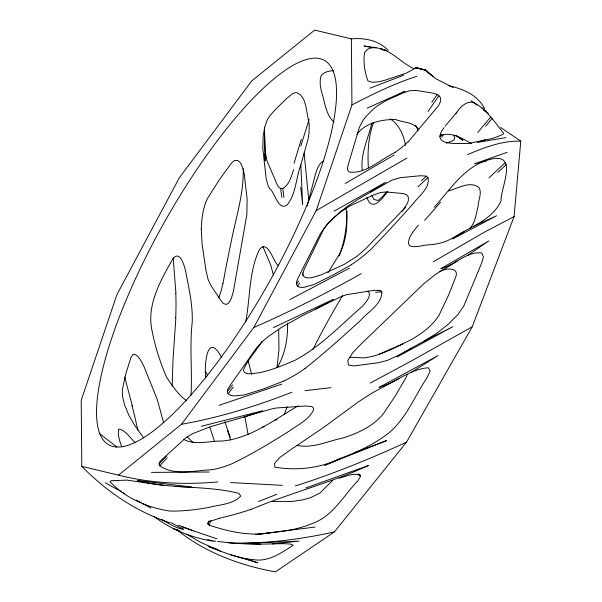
<?xml version="1.0" encoding="UTF-8"?>
<svg xmlns="http://www.w3.org/2000/svg" width="602" height="602" viewBox="0 0 602 602"><rect width="100%" height="100%" fill="white"/><g stroke="black" fill="none" stroke-linecap="round" stroke-linejoin="round"><path stroke-width="0.9" d="M243.216 168.823C243.893 193.265 236.187 216.773 231.446 240.476A384.339 94.905 -80.2 0 0 223.011 283.376M347.038 211.151C346.812 226.352 344.78 241.823 339.061 255.985M172.202 386.138L172.985 360.463L175.844 318.007M264.511 134.833L264.398 127.707M434.185 207.276C451.492 188.306 466.031 163.616 493.444 158.702C518.021 154.706 500.149 189.412 501.082 200.782C492.549 220.031 470.207 226.803 453.742 237.406C446.3 242.004 437.782 244.284 429.091 244.818C422.717 244.826 415.847 248.363 409.714 245.744L408.547 243.938C408.179 236.466 414.138 230.581 418.428 225.103M351.357 264.782L332.138 275.49L313.86 284.558L303.709 287.38L299.984 287.335L297.508 286.266L296.402 284.279L296.62 281.473L298.028 278.101L320.249 233.922L325.945 225.855L330.37 221.032L341.484 210.956L347.527 206.283L359.243 198.57L392.022 180.081L400.465 177.65L420.866 175.701L426.284 176.175L427.917 177.567C430.445 188.057 418.781 195.876 413.491 203.333C399.103 219.309 384.746 235.344 369.62 250.635M177.086 529.843C205.071 552.696 240.138 565.346 275.34 571.9L334.411 531.905L406.493 442.177L472.261 326.758L514.093 216.57L520.783 141.139L500.623 127.496M245.691 322.017C250.334 298.178 248.686 271.946 259.357 249.717C267.995 238.625 273.188 262.088 278.169 265.316L278.47 265.806M191 395.251C192.362 371.05 189.495 346.662 192.204 322.431C192.873 306.162 189.337 290.149 186.176 274.301C185.469 268.853 180.231 247.746 172.368 259.575C160.012 281.713 145.865 306.132 152.426 332.447C155.369 347.813 160.478 362.803 166.543 377.191C172.292 385.551 178.297 395.175 186.831 400.759M276.995 367.581L278.937 350.086L278.718 329.339M284.204 380.908L263.465 388.93L244.231 394.965L233.99 395.958L230.385 395.251L228.12 393.783L227.3 391.676L227.865 389.027L229.655 386.04L256.813 347.497L263.525 340.506L268.658 336.315L281.518 327.375L302.159 315.809L341.025 296.673L346.481 294.709L374.376 290.254L380.381 290.435L381.909 291.872C381.849 304.529 367.702 312.024 360.357 320.573C342.335 337.007 324.162 353.321 305.056 368.499M222.913 283.339L221.476 289.788L218.812 297.824M307.178 205.989L315.41 174.399C316.938 169.493 318.654 163.819 323.304 160.99M300.842 164.933C295.86 177.891 296.252 193.656 287.199 204.823C278.109 211.641 274.851 191.85 269.553 188.516L268.033 185.551L266.204 178.899L262.796 148.491L263.142 136.082L264.797 126.819L267.506 119.354L269.764 115.862L275.49 109.444L286.733 98.465L292.248 93.867L295.153 92.633L297.162 92.828L300.082 94.537L302.693 97.75L304.168 100.617L305.816 105.847L309.232 124.546L309.014 133.32L308.043 139.16L300.842 164.933L302.64 204.703L300.684 187.41M159.086 463.939L159.613 462.027L161.246 460.199L186.078 437.624L192.347 433.779L209.744 426.923L270.464 409.232L276.205 408.005L305.568 405.996L311.821 406.538L313.303 407.915L313.424 410.06C308.766 420.128 297.621 424.937 289.133 431.137C270.554 442.906 251.659 454.277 231.823 463.811A125.652 108.488 79.3 0 1 211.543 469.786C194.792 470.32 174.595 476.144 159.801 465.82L159.086 463.939L166.649 455.902M371.938 122.959C368.213 138.603 360.244 153.961 362.276 170.471M407.306 374.406L406.184 377.296L395.311 395.898L382.977 414.304C372.804 426.404 357.731 433.327 342.929 438C327.842 441.033 312.513 448.859 296.763 445.292M300.804 146.03L309.157 119.407M293.701 169.644C291.233 176.356 289.396 184.724 282.752 188.561L280.607 188.531L278.734 187.154L277.191 184.686L266.964 160.779L265.189 151.132L264.571 133.05L265.068 160.982L264.918 153.344M81.782 466.347L118.459 475.136L181.435 424.305L253.818 327.473L316.223 210.58L351.929 104.951L351.365 38.889L314.68 30.1L251.711 80.931L179.328 177.763L116.923 294.656L81.217 400.285L81.782 466.347C106.479 491.398 136.398 512.016 170.073 522.807M373.488 122.763C368.063 137.188 367.529 152.78 368.356 168.011M358.672 473.909L360.026 475.008L360.545 476.453L357.708 480.968C343.351 495.807 332.808 516.493 312.077 523.544C299.382 529 285.634 531.114 271.976 532.492C250.718 536.63 229.287 531.844 209.172 525.147L211.046 520.361M209.172 525.147L207.901 523.996L209.187 520.813M277.326 367.529C285.062 354.059 287.989 338.617 287.485 323.244M327.962 272.774L339.626 253.999C346.842 239.987 347.911 223.432 346.067 207.999M297.508 286.266L299.668 282.978M296.402 284.279L298.637 280.991M261.9 341.334C256.369 351.184 247.43 359.56 243.441 370.125C243.464 372.721 246.444 373.586 248.558 373.767C264.722 373.503 280.05 366.46 294.799 360.402C320.452 346.684 340.845 325.02 362.592 306.094C365.662 302.264 372.299 295.868 367.972 290.916M431.83 102.287L437.218 94.371L440.243 97.193L440.769 101.038L438.557 105.651L408.224 141.794M428.09 111.438L438.993 95.613M444.073 127.632C429.474 146.76 457.686 143.028 468.281 143.577C479.884 140.657 492.933 139.754 503.377 133.983L503.498 133.177C495.724 123.38 488.538 112.168 477.935 105.079C469.447 97.629 460.748 106.012 456.06 113.387M439.949 136.511L441.507 134.299M441.733 137.151L443.84 134.216M356.843 134.306C365.67 122.657 381.683 119.384 395.491 119.497C403.016 122.627 414.605 121.95 418.857 129.987M228.12 393.783L233.29 386.996M227.3 391.676L232.538 384.904M469.778 228.489C475.527 222.454 476.114 213.702 478.146 206.034C478.266 200.157 482.179 193.302 479.094 187.741C470.245 180.179 457.4 188.787 448.407 190.917M490.72 117.051L477.762 132.478M485.626 126.3L492.097 118.624M386.492 192.015L382.571 196.568L378.146 200.526L373.887 199.465L371.84 195.394M387.605 191.579C382.428 198.69 371.675 212.792 366.866 197.178M159.801 465.82L167.296 457.753M332.673 480.419L319.835 493.113L310.301 497.756L302.595 499.893L291.413 501.571L271.517 501.594M332.755 218.541L327.736 223.748L323.613 229.354L303.89 270.02L302.836 274.211L303.536 276.19L305.289 277.447L308.013 277.951L311.573 277.703L320.64 275.069L343.877 264.579L356.903 256.377L365.339 249.077L403.212 209.616L407.441 203.243L408.397 200.451L408.314 196.989L406.493 194.649L403.092 193.566L386.326 191.955L380.712 192.467L373.827 194.845L349.604 206.11L340.122 212.34L333.44 217.894M505.447 162.465L489.012 177.861M421.392 180.803L426.284 176.175M417.954 186.898L427.917 177.567M497.989 172.36L506.237 164.609M467.588 255.466L488.756 240.988L440.792 268.703C454.743 265.106 466.723 251.177 481.698 252.96L483.481 256.994L481.502 263.473L463.773 306.094L458.032 314.387L448.324 324.207L436.254 333.643L424.026 341.123L398.434 355.285L387.094 360.545L377.838 362.788L353.735 365.941L348.415 365.023L347.836 360.463L352.644 352.802L361.591 343.546L423.612 283.918L435.464 274.422L457.558 260.99M464.262 231.439L452.742 238.919L496.59 215.772L474 226.043M370.531 192.038L385.656 182.271L333.99 211.189M298.163 405.846C274.181 419.812 250.567 438.376 222.01 441.078C209.722 440.724 195.086 445.766 183.527 439.264M395.017 152.517C380.396 159.229 366.407 174.023 349.363 172.089L347.866 170.516L347.459 168.176L348.054 165.294L359.379 127.315L362.886 120.535L365.85 116.622L373.579 108.864L377.86 105.5L386.318 100.451L402.369 93.235L409.781 90.706L416.193 90.458L432.582 93.024L437.218 94.371M411.414 372.284L438.098 355.571L379.064 387.364C396.063 382.42 410.451 368.83 428.443 367.784L430.137 371.253L427.059 377.627C413.175 398.381 404.258 424.011 382.089 437.827C369.365 446.586 355.18 452.719 340.83 458.257C320.467 468.288 297.049 470.832 274.903 467.212L274.444 463.435L279.606 457.648L289.178 450.755L323.756 427.337L358.694 401.654L372.661 392.7L399.164 378.583M411.633 348.024L396.936 357.069L452.892 326.698L424.026 341.123M433.237 261.817L484.128 232.319L514.093 216.57M406.952 158.04L316.223 210.58M345.164 183.497L394.205 155.015M472.261 326.758L412.588 360.32L370.185 383.09M440.228 135.623C450.898 131.198 462.456 138.505 471.652 143.765M315.388 309.33L333.538 299.224L273.316 327.646M361.268 273.647C326.299 293.227 290.585 311.512 253.818 327.473M289.946 299.57L349.544 268.116M394.498 96.674L405.011 91.248L367.182 108.089M351.929 104.951C372.954 94.145 394.205 83.452 416.817 76.349M349.453 357.272L364.142 357.866C381.111 355.872 396.425 346.669 411.693 339.475C422.145 333.124 432.77 325.735 439.121 315.004L448.415 295.439L455.864 276.724C459.371 266.581 444.743 268.311 439.528 271.57M406.493 442.177C370.298 458.829 333.335 473.902 295.334 485.949M340.83 458.257L324.824 465.286L386.454 440.634L354.427 452.757M379.395 354.066L403.189 343.795M251.192 509.375C289.773 493.098 330.588 482.894 368.665 465.429L305.816 487.974M446.285 143.133C449.483 141.869 457.242 140.65 453.916 135.578M467.596 154.639C484.407 147.4 502.181 140.612 520.783 141.139M258.559 501.526L276.785 494.31M369.906 88.201L403.807 75.145M292 392.203C256.211 406.199 219.316 417.592 181.435 424.305M485.189 139.604L477.281 142.486L505.853 137.587M507.072 152.374L474.459 163.782L486.521 160.96M219.045 405.312L281.789 384.136M243.848 417.111L262.615 410.767L201.422 426.246M274.346 420.467L276.995 419.579M338.918 478.191C345.683 476.611 353.065 472.653 360.026 475.008M262.141 427.224L263.932 426.743M219.7 518.209L209.142 521.618L207.871 522.799L207.901 523.996M334.411 531.905C299.766 539.588 264.27 544.073 228.745 542.846M453.073 87.538L435.856 78.719L424.959 69.9L426.118 70.396L415.47 67.748L424.959 69.9L433.154 76.725L426.118 70.396L416.464 67.552L406.275 73.143L386.168 79.848L379.072 81.789L372.405 82.316L367.92 80.886C364.677 72.323 363.232 61.961 364.443 52.765L367.205 49.575C373.18 45.775 380.306 48.581 386.401 50.538L381.028 49.439M271.976 532.492L255.73 534.568L315.087 527.051M305.056 390.653L331.092 387.658M272.413 543.884L299.066 541.13L240.68 543.568L260.357 544.148L283.075 543.666L290.631 544.05L293.212 545.284C281.39 552.771 268.763 562.072 253.886 559.702C237.91 558.28 222.921 552.23 208.164 546.353L217.932 549.581M217.721 481.931C184.551 484.911 150.816 483.368 118.459 475.136M375.603 292.233L381.909 291.872M333.621 70.622C328.376 70.991 320.49 72.391 320.362 79.035C319.812 83.716 320.565 88.464 321.889 92.956C325.072 102.919 325.772 114.689 334.05 122.176M377.341 290.563L380.381 290.435M351.365 38.889C364.541 37.58 378.861 40.477 388.222 50.463M151.463 472.389L209.097 472.006M260.357 544.148L235.502 543.425L217.495 541.476M175.069 486.506L191.887 487.01L137.565 480.569C170.78 489.539 205.696 484.926 238.964 493.384L240.71 496.078C232.605 504.634 219.429 504.514 208.691 507.494C195.778 509.781 182.692 511.346 169.561 511.03C147.678 507.682 125.254 498.042 110.031 481.705L111.144 480.697L126.984 480.133L163.074 485.295M282.368 485.317L230.679 482.586M214.003 540.965L215.749 541.221M376.122 47.746L364.007 45.963L370.275 47.242M213.853 541.341C192.196 537.895 171.043 529.79 153.706 516.177M207.577 539.633L212.167 540.588M231.198 554.954L257.912 562.795L244.585 558.393M448.317 85.634C462.75 88.712 477.785 94.823 484.663 108.894M216.983 538.858L181.804 526.825M380.863 48.785C393.505 52.412 402.128 63.428 413.95 68.688M178.478 530.437L173.293 528.646L180.096 531.002M178.147 525.117L193.52 530.844M416.464 67.552L417.6 68.613M220.392 551.154L200.135 542.093L186.71 534.094M171.096 522.732L183.557 529.286C175.408 528.278 168.349 523.055 161.231 519.255M105.312 482.827L118.353 490.066M119.979 490.969L121.612 491.879M123.237 492.782L124.87 493.685M136.278 500.021L141.161 502.73M142.794 503.641L150.944 508.163M456.181 135.563L462.878 140.281L456.233 135.488M471.05 100.715L476.995 105.162M483.677 110.158L488.139 113.492L481.743 107.66M99.834 433.854L116.878 446.97M357.806 474.248L360.545 476.453M390.224 118.842C399.337 124.832 403.49 134.916 405.5 145.225M187.561 437.157L193.076 442.605M135.044 442.605C130.1 437.947 125.976 430.588 119.023 429.03L118.602 429.309C117.563 435.08 119.678 441.319 121.77 446.714M143.682 437.97L134.968 425.787L128.625 414.801L124.524 404.717L122.469 396.206L122.334 389.772L125.856 373.654L130.95 357.453L132.876 354.676L134.577 354.337L137.519 356.083L140.71 360.259L143.953 366.475L157.25 399.457L163.609 422.694M221.498 357.325C206.531 329.286 203.943 368.319 205.846 378.048M485.588 110.384L486.514 111.882M205.545 371.404L207.652 375.234M417.901 130.062L415.689 125.171M262.728 246.301L270.742 265L273.428 275.122M224.764 421.626L230.273 437.21M214.478 441.386L209.91 427.397M227.541 430.43L230.626 440.115M132.297 405.891L124.689 377.033M248.28 361.268L251.644 374.497M244.916 416.953L248.107 434.689M137.241 426.848L137.963 430.407M281.887 197.516L280.607 188.531M283.971 197.396L282.752 188.561M302.528 272.841L302.889 275.588M304.123 153.141L308.728 199.683M173.188 257.754L175.95 293.625M284.249 414.492A220.392 60.373 -60.7 0 1 287.192 406.817M312.762 349.754A220.392 60.373 -60.7 0 1 342.636 295.522M402.166 211.317A220.392 60.373 -60.7 0 1 405.643 207.261M175.792 293.633A126.172 57.19 87.8 0 1 175.686 317.946M132.019 405.522A126.172 18.369 72.2 0 1 136.955 426.351M251.222 509.284A384.452 197.275 -48.1 0 1 219.73 518.126M305.011 368.447A125.457 116.186 -48.2 0 1 284.182 380.848M369.53 250.575A125.351 98.45 -11.9 0 1 351.282 264.699M440.551 202.234A384.226 35.413 -44.7 0 1 424.628 220.385M408.066 141.771A125.351 59.989 -4.9 0 1 394.837 152.456M445.164 126.142A383.662 9.451 -52.9 0 1 456.963 112.168M432.341 76.62A384.166 20.137 -61.5 0 1 433.32 76.416M294.032 163.353A384.588 41.117 -77.2 0 1 301.331 139.371M201.256 228.692L202.121 244.57L205.989 270.396L208.044 279.268L210.843 285.461L221.671 301.557L223.515 303.619L226.329 304.424L228.173 303.423L229.919 301.196L231.499 297.855L233.456 291.059L246.888 214.297L247.098 198.788L244.299 174.497L243.328 169.854L241.282 164.399L239.581 161.923L237.677 160.478L234.569 160.456L231.409 163.097L219.354 179.727L207.615 198.299L205.756 202.159L203.461 209.767L201.926 218.88L201.256 228.692M206.825 376.039A220.392 60.373 -60.7 0 0 325.08 60.81A220.392 60.373 -60.7 0 0 117.811 321.009A220.392 60.373 -60.7 0 0 206.825 376.039"/></g></svg>
